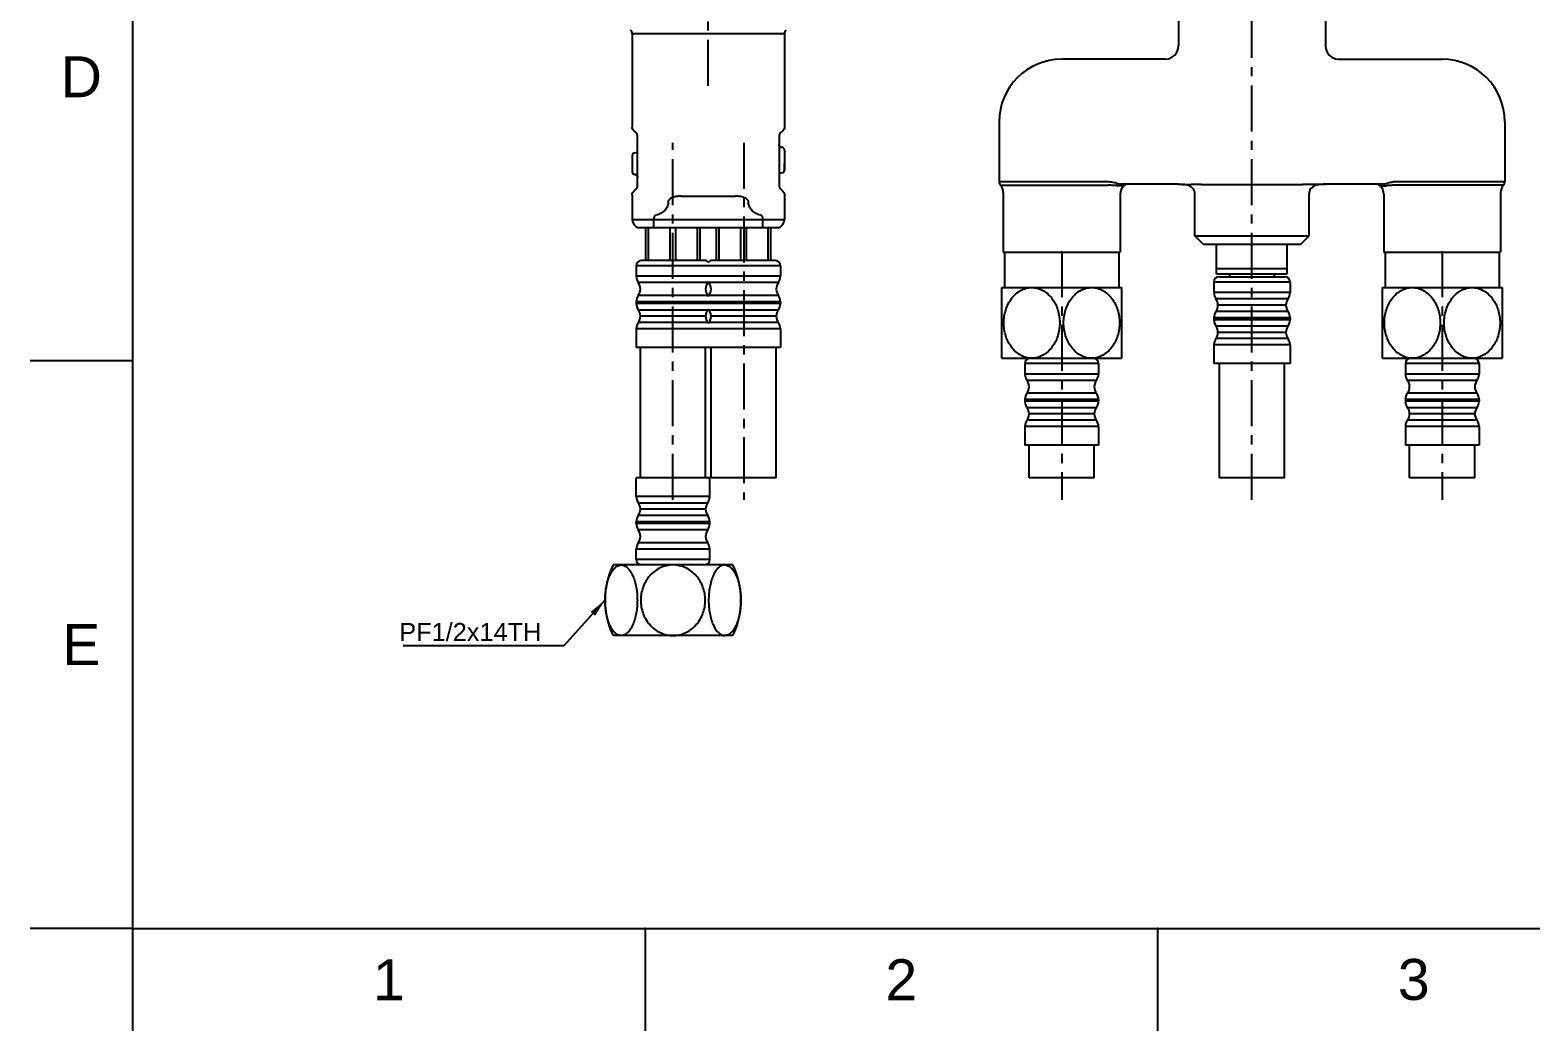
# Model space of a CAD drawing. Header units: millimetres. Extents: x 601 to 1195, y -13 to 407.
# Drawn here: x 601.1 to 808.1, y -13.3 to 124.8 of the extents above; entities that cross this region are included whole.
import ezdxf

# ---------------------------------------------------------------- set-up
doc = ezdxf.new("R2010")
doc.units = ezdxf.units.MM
doc.header["$LTSCALE"] = 0.1
doc.linetypes.add('CENTERX2', pattern=[101.6, 63.5, -12.7, 12.7, -12.7])
doc.layers.add('CENTER', color=1, linetype='CENTERX2')
doc.layers.add('DIM', color=3, linetype='Continuous')
doc.styles.get("Standard").update_dxf_attribs({"font": 'arial.ttf'})
doc.dimstyles.new('ISO-25', dxfattribs={"dimtxt": 2.5, "dimasz": 2.5, "dimexe": 1.25, "dimexo": 0.625, "dimtad": 1, "dimlfac": 1.333333, "dimtxsty": 'Standard', "dimcen": 2.5, "dimadec": 0, "dimazin": 0, "dimtfac": 1, "dimtmove": 0, "dimatfit": 3, "dimfxl": 0, "dimarcsym": 0})

msp = doc.modelspace()

# ---------------------------------------------------------------- linework, layer by layer
for p, q in [((615.2102, 392.5863), (615.2102, 0.8691)), ((759.5267, 129.2783), (759.5267, 122.676)), ((779.7767, 129.2783), (779.7767, 122.6764)), ((705.1517, 124.3048), (684.1517, 124.3048)), ((684.1517, 124.3048), (684.1517, 111.4401)), ((705.1517, 124.3048), (705.1517, 111.4399)), ((757.6751, 120.8033), (743.4017, 120.8033)), ((781.1785, 120.864), (781.6511, 120.8033)), ((781.6279, 120.8033), (795.9017, 120.8033)), ((734.7767, 112.1783), (734.7767, 103.9045)), ((804.5267, 112.1783), (804.5267, 103.9045)), ((684.1602, 111.3397), (684.1517, 111.4534)), ((684.2264, 111.126), (684.1602, 111.3397)), ((684.9017, 103.29), (684.9017, 110.2665)), ((704.4017, 110.2665), (704.4017, 103.29)), ((704.4668, 110.4591), (704.4086, 110.2553)), ((704.7765, 110.8027), (704.7383, 110.779)), ((705.1517, 111.4531), (705.1422, 111.3332)), ((704.4102, 108.9515), (704.4118, 108.9417)), ((704.4102, 108.9515), (704.42, 108.9125)), ((704.4118, 108.9417), (704.4251, 108.8977)), ((704.4121, 108.9437), (704.4137, 108.9342)), ((704.4137, 108.9342), (704.4346, 108.8746)), ((704.4251, 108.8977), (704.4322, 108.8801)), ((704.4271, 108.8926), (704.4968, 108.7787)), ((704.4443, 108.8546), (704.4271, 108.8926)), ((704.4322, 108.8801), (704.4443, 108.8546)), ((704.4346, 108.8746), (704.4518, 108.841)), ((704.4518, 108.841), (704.4542, 108.8369)), ((704.4968, 108.7787), (704.6016, 108.6967)), ((704.6016, 108.6967), (704.7288, 108.6563)), ((704.7288, 108.6563), (704.7766, 108.6533)), ((704.7533, 108.6525), (704.7741, 108.6533)), ((704.7767, 108.6533), (704.7741, 108.6533)), ((705.1517, 108.2783), (705.1517, 105.5027)), ((684.1517, 107.5181), (684.1517, 105.2783)), ((684.5268, 104.9033), (684.5267, 104.9033)), ((684.5419, 104.9036), (684.5268, 104.9033)), ((684.5449, 104.9028), (684.5268, 104.9033)), ((749.9637, 103.9045), (734.7767, 103.9045)), ((751.6728, 103.5533), (751.6728, 103.5533)), ((751.6809, 103.5533), (751.6728, 103.5533)), ((751.6836, 103.5532), (751.6733, 103.5553)), ((759.5278, 103.5533), (751.6792, 103.5533)), ((760.404, 103.5227), (759.5267, 103.5533)), ((778.8993, 103.5227), (779.7767, 103.5533)), ((787.6241, 103.5533), (779.7755, 103.5533)), ((787.63, 103.5553), (787.6196, 103.5532)), ((787.6305, 103.5533), (787.6225, 103.5533)), ((787.6306, 103.5533), (787.6305, 103.5533)), ((804.5267, 103.9045), (789.3396, 103.9045)), ((684.1517, 102.1033), (684.1601, 102.2167)), ((684.1517, 102.1165), (684.1517, 98.6585)), ((684.5266, 102.7537), (684.5651, 102.7775)), ((684.5376, 102.7599), (684.5267, 102.7539)), ((684.8365, 103.0975), (684.8947, 103.3012)), ((690.9136, 101.9224), (698.3897, 101.9224)), ((705.1283, 102.1166), (705.1517, 102.1043)), ((705.1422, 102.2233), (705.1517, 102.1034)), ((705.1517, 102.1167), (705.1517, 98.6585)), ((734.9642, 103.4084), (749.8211, 103.4084)), ((735.3392, 102.4162), (735.3392, 94.1783)), ((752.0302, 103.3414), (751.078, 103.3414)), ((751.4642, 102.1677), (751.4642, 94.1783)), ((752.0302, 103.3414), (752.1222, 103.4283)), ((760.404, 103.5227), (761.2159, 103.5227)), ((761.7767, 96.4283), (761.7767, 102.2486)), ((762.6904, 103.5347), (776.6129, 103.5347)), ((777.5267, 96.4283), (777.5267, 102.2486)), ((778.0874, 103.5227), (778.8993, 103.5227)), ((787.2732, 103.3414), (787.1812, 103.4283)), ((787.2732, 103.3414), (788.2254, 103.3414)), ((787.8392, 102.1677), (787.8392, 94.1783)), ((804.3392, 103.4084), (789.4823, 103.4084)), ((803.9642, 102.4162), (803.9642, 94.1783)), ((689.1242, 101.1726), (689.1242, 101.0244)), ((700.1791, 101.0244), (700.1791, 101.1726)), ((705.1517, 98.6585), (684.1517, 98.6585)), ((703.7997, 97.5335), (685.5088, 97.5335)), ((686.0267, 93.0335), (686.0267, 97.5335)), ((686.4134, 93.0335), (686.4134, 97.5335)), ((687.1329, 98.9028), (687.1329, 98.6585)), ((689.3899, 93.0335), (689.3899, 97.5335)), ((690.1634, 93.0335), (690.1634, 97.5335)), ((693.1399, 93.0335), (693.1399, 97.5335)), ((693.5267, 93.0335), (693.5267, 97.5335)), ((695.7767, 93.0335), (695.7767, 97.5335)), ((696.1634, 93.0335), (696.1634, 97.5335)), ((699.1399, 93.0335), (699.1399, 97.5335)), ((699.9134, 93.0335), (699.9134, 97.5335)), ((702.1704, 98.6585), (702.1704, 98.9028)), ((702.8899, 93.0335), (702.8899, 97.5335)), ((703.2767, 93.0335), (703.2767, 97.5335)), ((761.7767, 96.4283), (777.5267, 96.4283)), ((762.9017, 95.3033), (761.7767, 96.4283)), ((762.9017, 95.3033), (776.4017, 95.3033)), ((764.7767, 91.1783), (764.7767, 95.3033)), ((774.5267, 91.1783), (774.5267, 95.3033)), ((776.4017, 95.3033), (777.5267, 96.4283)), ((735.3394, 94.1783), (751.464, 94.1783)), ((735.5267, 94.1783), (735.5267, 89.3033)), ((751.2767, 94.1783), (751.2767, 89.3033)), ((787.8394, 94.1783), (803.964, 94.1783)), ((788.0267, 94.1783), (788.0267, 89.3033)), ((803.7767, 94.1783), (803.7767, 89.3033)), ((704.6028, 92.293), (684.7005, 92.293)), ((684.7005, 92.293), (684.7005, 90.8535)), ((694.1124, 93.0335), (685.441, 93.0335)), ((703.8624, 93.0335), (695.191, 93.0335)), ((704.6028, 92.293), (704.6028, 90.8535)), ((764.7767, 91.9283), (774.5267, 91.9283)), ((764.7767, 91.1783), (774.5267, 91.1783)), ((704.6028, 90.8535), (684.7005, 90.8535)), ((694.5648, 89.9772), (684.9886, 89.9772)), ((704.3148, 89.9772), (694.7386, 89.9772)), ((735.1517, 89.3033), (751.6517, 89.3033)), ((735.1517, 79.5533), (735.1517, 89.3033)), ((751.6517, 89.3033), (751.6517, 79.5533)), ((774.9017, 90.0533), (764.4017, 90.0533)), ((764.4017, 90.0533), (764.4017, 88.5992)), ((765.1517, 90.8033), (774.1517, 90.8033)), ((774.9017, 90.0533), (774.9017, 88.5992)), ((787.6517, 89.3033), (804.1517, 89.3033)), ((787.6517, 79.5533), (787.6517, 89.3033)), ((804.1517, 89.3033), (804.1517, 79.5533)), ((704.6028, 87.3343), (684.7005, 87.3343)), ((684.7005, 87.3343), (684.7005, 87.091)), ((704.6028, 87.091), (684.7005, 87.091)), ((694.5648, 88.2106), (684.9886, 88.2106)), ((704.3148, 88.2106), (694.7386, 88.2106)), ((704.6028, 87.3343), (704.6028, 87.091)), ((774.9017, 88.5992), (764.4017, 88.5992)), ((774.6204, 87.725), (764.6829, 87.725)), ((694.5648, 86.2006), (684.9886, 86.2006)), ((694.2769, 85.3458), (685.2764, 85.3458)), ((704.3148, 86.2006), (694.7386, 86.2006)), ((704.0269, 85.3458), (695.0264, 85.3458)), ((774.9017, 85.1324), (764.4017, 85.1324)), ((764.4017, 85.1324), (764.4017, 84.8492)), ((774.6204, 86.0069), (764.6829, 86.0069)), ((774.3393, 86.8659), (764.9641, 86.8659)), ((774.9017, 85.1324), (774.9017, 84.8492)), ((704.6028, 83.6006), (684.7005, 83.6006)), ((684.7005, 83.6006), (684.7005, 81.0335)), ((694.5648, 84.491), (684.9886, 84.491)), ((704.3148, 84.491), (694.7386, 84.491)), ((704.6028, 83.6006), (704.6028, 81.0335)), ((774.9017, 84.8492), (764.4017, 84.8492)), ((774.6204, 83.9747), (764.6829, 83.9747)), ((774.3393, 83.1156), (764.9641, 83.1156)), ((704.6028, 81.0335), (684.7005, 81.0335)), ((685.2767, 63.0313), (685.2767, 81.0335)), ((694.2767, 63.0313), (694.2767, 81.0335)), ((695.0267, 63.0313), (695.0267, 81.0335)), ((704.0267, 63.0313), (704.0267, 81.0335)), ((774.9017, 81.3824), (764.4017, 81.3824)), ((764.4017, 81.3824), (764.4017, 78.8033)), ((774.6204, 82.2566), (764.6829, 82.2566)), ((774.9017, 81.3824), (774.9017, 78.8033)), ((615.2102, 79.2126), (601.0688, 79.2126)), ((735.1517, 79.5533), (751.6517, 79.5533)), ((748.4778, 78.8128), (738.3255, 78.8128)), ((738.3255, 78.8128), (738.3255, 77.3733)), ((748.4778, 78.8128), (748.4778, 77.3733)), ((774.9016, 78.8033), (764.4018, 78.8033)), ((765.1517, 63.0313), (765.1517, 78.8033)), ((774.1517, 63.0313), (774.1517, 78.8033)), ((787.6517, 79.5533), (804.1517, 79.5533)), ((800.9778, 78.8128), (790.8255, 78.8128)), ((790.8255, 78.8128), (790.8255, 77.3733)), ((800.9778, 78.8128), (800.9778, 77.3733)), ((748.4778, 77.3733), (738.3255, 77.3733)), ((800.9778, 77.3733), (790.8255, 77.3733)), ((748.1898, 76.497), (738.6136, 76.497)), ((748.1898, 74.7304), (738.6136, 74.7304)), ((800.6898, 76.497), (791.1136, 76.497)), ((800.6898, 74.7304), (791.1136, 74.7304)), ((748.4778, 73.8541), (738.3255, 73.8541)), ((738.3255, 73.8541), (738.3255, 73.6109)), ((748.4778, 73.6109), (738.3255, 73.6109)), ((748.1898, 72.7205), (738.6136, 72.7205)), ((748.4778, 73.8541), (748.4778, 73.6109)), ((800.9778, 73.8541), (790.8255, 73.8541)), ((790.8255, 73.8541), (790.8255, 73.6109)), ((800.9778, 73.6109), (790.8255, 73.6109)), ((800.6898, 72.7205), (791.1136, 72.7205)), ((800.9778, 73.8541), (800.9778, 73.6109)), ((748.1898, 71.0109), (738.6136, 71.0109)), ((747.9019, 71.8657), (738.9014, 71.8657)), ((800.6898, 71.0109), (791.1136, 71.0109)), ((800.4019, 71.8657), (791.4014, 71.8657)), ((748.4778, 70.1205), (738.3255, 70.1205)), ((738.3255, 70.1205), (738.3255, 67.5533)), ((748.4778, 70.1205), (748.4778, 67.5533)), ((800.9778, 70.1205), (790.8255, 70.1205)), ((790.8255, 70.1205), (790.8255, 67.5533)), ((800.9778, 70.1205), (800.9778, 67.5533)), ((748.4777, 67.5533), (738.3256, 67.5533)), ((738.9017, 63.0313), (738.9017, 67.5533)), ((747.9017, 63.0313), (747.9017, 67.5533)), ((800.9777, 67.5533), (790.8256, 67.5533)), ((791.4017, 63.0313), (791.4017, 67.5533)), ((800.4017, 63.0313), (800.4017, 67.5533)), ((694.8528, 63.0313), (684.7005, 63.0313)), ((684.7005, 60.4641), (684.7005, 63.0313)), ((694.2767, 63.0313), (685.2767, 63.0313)), ((694.8528, 60.4641), (694.8528, 63.0313)), ((704.0267, 63.0313), (695.0267, 63.0313)), ((747.9017, 63.0313), (738.9017, 63.0313)), ((774.1517, 63.0313), (765.1517, 63.0313)), ((800.4017, 63.0313), (791.4017, 63.0313)), ((694.8528, 60.4641), (684.7005, 60.4641)), ((694.5648, 59.5737), (684.9886, 59.5737)), ((694.2769, 58.7189), (685.2764, 58.7189)), ((694.8528, 56.9737), (684.7005, 56.9737)), ((684.7005, 56.7305), (684.7005, 56.9737)), ((694.8528, 56.7305), (684.7005, 56.7305)), ((694.5648, 57.8641), (684.9886, 57.8641)), ((694.8528, 56.7305), (694.8528, 56.9737)), ((694.5648, 55.8542), (684.9886, 55.8542)), ((694.5648, 54.0875), (684.9886, 54.0875)), ((694.8528, 53.2112), (684.7005, 53.2112)), ((684.7005, 51.7717), (684.7005, 53.2112)), ((694.8528, 51.7717), (684.7005, 51.7717)), ((694.8528, 51.7717), (694.8528, 53.2112)), ((698.0266, 51.0313), (681.5267, 51.0313)), ((698.0266, 41.2813), (681.5267, 41.2813)), ((615.2102, 0.8691), (601.0688, 0.8691)), ((615.2102, 0.8691), (1180.8668, 0.8691)), ((615.2102, 0.8691), (615.2102, -13.2723)), ((685.9173, 0.8691), (685.9173, -13.2723)), ((756.6244, 0.8691), (756.6244, -13.2723))]:
    msp.add_line(p, q)
for points in [[(757.6522, 120.8033), (758.1166, 120.8619), (758.6095, 121.067), (758.9999, 121.3753), (759.2914, 121.77), (759.4765, 122.2476), (759.5267, 122.6779)], [(779.7767, 122.6781), (779.8259, 122.2519), (780.0105, 121.7724), (780.3008, 121.378), (780.6887, 121.0701), (781.1785, 120.864)], [(684.5267, 110.8028), (684.3527, 110.9414), (684.2264, 111.126)], [(684.8947, 110.2553), (684.8365, 110.4591), (684.7236, 110.6384), (684.5651, 110.779), (684.5266, 110.8028)], [(704.7383, 110.779), (704.5797, 110.6384), (704.4668, 110.4591)], [(705.1422, 111.3332), (705.0752, 111.1223), (704.9495, 110.9401), (704.7764, 110.8026)], [(684.6983, 104.8617), (684.6705, 104.8746), (684.6412, 104.8854), (684.6103, 104.8938), (684.5782, 104.8997), (684.5449, 104.9028)], [(684.8095, 104.7745), (684.791, 104.7942), (684.7707, 104.8131), (684.7484, 104.8307), (684.7242, 104.847), (684.6983, 104.8617)], [(684.877, 104.662), (684.8702, 104.6787), (684.8632, 104.6938), (684.8563, 104.707), (684.8521, 104.7147), (684.8516, 104.7154), (684.8489, 104.7202), (684.8392, 104.7356), (684.8257, 104.7546), (684.8095, 104.7745)], [(684.8891, 104.6245), (684.8834, 104.6438), (684.877, 104.662)], [(684.1601, 102.2167), (684.2261, 102.43), (684.3519, 102.6144), (684.5266, 102.7537)], [(684.5651, 102.7775), (684.7236, 102.9181), (684.8365, 103.0975)], [(704.4086, 103.3012), (704.4668, 103.0975), (704.5797, 102.9181), (704.7383, 102.7775), (704.7765, 102.7538)], [(704.7763, 102.7539), (704.9495, 102.6165), (705.0752, 102.4343), (705.1422, 102.2233)]]:
    msp.add_lwpolyline(points)
for centre, radius, start, end in [((683.4017, 124.3048), 0.75, 0, 45), ((705.9017, 124.3048), 0.75, 135, 180), ((743.4017, 112.1783), 8.625, 90, 180), ((795.9017, 112.1783), 8.625, 0, 90), ((684.5267, 107.5181), 0.375, 90, 179.998849), ((684.5267, 108.2681), 0.375, 270, 0), ((704.7767, 109.0268), 0.375, 202.714409, 266.426323), ((704.7767, 108.2783), 0.375, 0, 89.602217), ((625.6461, 105.5038), 79.5055, 359.999254, 0.667459), ((684.5267, 105.2783), 0.375, 180, 269.741447), ((684.5289, 104.5335), 0.3699, 65.309608, 66.668255), ((704.7767, 104.7527), 0.375, 90, 180), ((704.7767, 105.5027), 0.375, 270.003129, 359.994653), ((735.5267, 103.9045), 0.75, 180, 221.409622), ((767.9673, 182.8305), 80.9323, 257.861608, 258.385325), ((752.4017, 103.1783), 0.375, 90, 138.189685), ((786.9017, 103.1783), 0.375, 41.810315, 90), ((771.0438, 184.2202), 82.3524, 281.619107, 282.133794), ((803.7767, 103.9045), 0.75, 318.590378, 0), ((733.8392, 102.4162), 1.5, 0, 41.409622), ((748.7407, 82.1478), 21.331, 83.685903, 84.466157), ((752.9642, 102.1677), 1.5, 128.511961, 180), ((760.3517, 102.0236), 1.5, 36.869898, 88), ((761.3629, 116.6998), 13.178, 269.361089, 269.582689), ((760.6517, 102.2486), 1.125, 0, 36.869898), ((778.6517, 102.2486), 1.125, 143.130102, 180), ((778.9517, 102.0236), 1.5, 92, 143.130102), ((777.9405, 116.6998), 13.178, 270.417311, 270.638911), ((786.3392, 102.1677), 1.5, 0, 51.488039), ((790.5404, 82.3417), 21.1358, 95.524531, 96.311935), ((805.4642, 102.4162), 1.5, 138.590378, 180), ((685.2767, 98.6585), 1.125, 180, 258.588658), ((704.0267, 98.6585), 1.125, 281.180609, 0), ((685.441, 92.293), 0.7405, 90, 180), ((694.1124, 92.293), 0.7405, 42.915714, 90), ((695.191, 92.293), 0.7405, 90, 137.084286), ((703.8624, 92.293), 0.7405, 0, 90), ((766.2767, 90.8033), 0.375, 0, 90), ((773.0267, 90.8033), 0.375, 90, 180), ((686.1988, 90.8605), 1.4983, 180.269275, 216.126518), ((683.7784, 89.0939), 1.4983, 323.873482, 36.126518), ((695.7749, 89.0939), 1.4983, 143.873482, 216.126518), ((693.3546, 90.8605), 1.4983, 323.873482, 330.30651), ((695.9488, 90.8605), 1.4983, 209.69349, 216.126518), ((693.5284, 89.0939), 1.4983, 323.873482, 36.126518), ((705.5249, 89.0939), 1.4983, 143.873482, 216.126518), ((703.1046, 90.8605), 1.4983, 323.873482, 359.730725), ((765.1517, 90.0533), 0.75, 90, 180), ((774.1517, 90.0533), 0.75, 0, 90), ((686.1988, 87.3272), 1.4983, 143.873482, 179.730725), ((686.1988, 87.084), 1.4983, 179.730725, 216.126518), ((693.3546, 87.3272), 1.4983, 29.69349, 36.126518), ((695.9488, 87.3272), 1.4983, 143.873482, 150.30651), ((703.1046, 87.3272), 1.4983, 0.269275, 36.126518), ((703.1046, 87.084), 1.4983, 323.873482, 0.269275), ((765.9017, 88.5994), 1.5, 180.006172, 215.65857), ((763.4642, 86.8506), 1.5, 0.587262, 35.65857), ((775.8391, 86.8506), 1.5, 144.34143, 179.412738), ((773.4017, 88.5994), 1.5, 324.34143, 359.993828), ((683.7784, 85.3173), 1.4983, 1.090586, 36.126518), ((683.7784, 85.3743), 1.4983, 323.873482, 358.909414), ((695.7749, 85.3173), 1.4983, 143.873482, 178.909414), ((695.7749, 85.3743), 1.4983, 181.090586, 216.126518), ((693.3546, 87.084), 1.4983, 323.873482, 330.321021), ((695.9488, 87.084), 1.4983, 209.678979, 216.126518), ((693.5284, 85.3173), 1.4983, 1.090586, 36.126518), ((693.5284, 85.3743), 1.4983, 323.873482, 358.909414), ((705.5249, 85.3173), 1.4983, 143.873482, 178.909414), ((705.5249, 85.3743), 1.4983, 181.090586, 216.126518), ((765.9017, 85.1325), 1.5, 144.34143, 180.005751), ((763.4642, 86.8813), 1.5, 324.34143, 359.412738), ((775.8391, 86.8813), 1.5, 180.587262, 215.65857), ((773.4017, 85.1325), 1.5, 359.994249, 35.65857), ((686.1988, 83.6077), 1.4983, 143.873482, 180.269275), ((693.3546, 83.6077), 1.4983, 29.678979, 36.126518), ((695.9488, 83.6077), 1.4983, 143.873482, 150.321021), ((703.1046, 83.6077), 1.4983, 359.730725, 36.126518), ((765.9017, 84.8491), 1.5, 179.994249, 215.65857), ((763.4642, 83.1003), 1.5, 0.587262, 35.65857), ((763.4642, 83.131), 1.5, 324.34143, 359.412738), ((775.8391, 83.1003), 1.5, 144.34143, 179.412738), ((775.8391, 83.131), 1.5, 180.587262, 215.65857), ((773.4017, 84.8491), 1.5, 324.34143, 0.005751), ((765.9017, 81.3822), 1.5, 144.34143, 179.993828), ((773.4017, 81.3822), 1.5, 0.006172, 35.65857), ((739.066, 78.8128), 0.7405, 90, 180), ((747.7374, 78.8128), 0.7405, 0, 90), ((791.566, 78.8128), 0.7405, 90, 180), ((800.2374, 78.8128), 0.7405, 0, 90), ((739.8238, 77.3804), 1.4983, 180.269275, 216.126518), ((746.9796, 77.3804), 1.4983, 323.873482, 359.730725), ((792.3238, 77.3804), 1.4983, 180.269275, 216.126518), ((799.4796, 77.3804), 1.4983, 323.873482, 359.730725), ((739.8238, 73.8471), 1.4983, 143.873482, 179.730725), ((737.4034, 75.6137), 1.4983, 323.873482, 36.126518), ((749.3999, 75.6137), 1.4983, 143.873482, 216.126518), ((746.9796, 73.8471), 1.4983, 0.269275, 36.126518), ((792.3238, 73.8471), 1.4983, 143.873482, 179.730725), ((789.9034, 75.6137), 1.4983, 323.873482, 36.126518), ((801.8999, 75.6137), 1.4983, 143.873482, 216.126518), ((799.4796, 73.8471), 1.4983, 0.269275, 36.126518), ((739.8238, 73.6038), 1.4983, 179.730725, 216.126518), ((737.4034, 71.8372), 1.4983, 1.090586, 36.126518), ((749.3999, 71.8372), 1.4983, 143.873482, 178.909414), ((746.9796, 73.6038), 1.4983, 323.873482, 0.269275), ((792.3238, 73.6038), 1.4983, 179.730725, 216.126518), ((789.9034, 71.8372), 1.4983, 1.090586, 36.126518), ((801.8999, 71.8372), 1.4983, 143.873482, 178.909414), ((799.4796, 73.6038), 1.4983, 323.873482, 0.269275), ((739.8238, 70.1275), 1.4983, 143.873482, 180.269275), ((737.4034, 71.8942), 1.4983, 323.873482, 358.909414), ((749.3999, 71.8942), 1.4983, 181.090586, 216.126518), ((746.9796, 70.1275), 1.4983, 359.730725, 36.126518), ((792.3238, 70.1275), 1.4983, 143.873482, 180.269275), ((789.9034, 71.8942), 1.4983, 323.873482, 358.909414), ((801.8999, 71.8942), 1.4983, 181.090586, 216.126518), ((799.4796, 70.1275), 1.4983, 359.730725, 36.126518), ((686.1988, 60.457), 1.4983, 179.730725, 216.126518), ((693.3546, 60.457), 1.4983, 323.873482, 0.269275), ((683.7784, 58.6904), 1.4983, 1.090586, 36.126518), ((683.7784, 58.7474), 1.4983, 323.873482, 358.909414), ((695.7749, 58.6904), 1.4983, 143.873482, 178.909414), ((695.7749, 58.7474), 1.4983, 181.090586, 216.126518), ((686.1988, 56.9808), 1.4983, 143.873482, 180.269275), ((686.1988, 56.7375), 1.4983, 180.269275, 216.126518), ((693.3546, 56.9808), 1.4983, 359.730725, 36.126518), ((693.3546, 56.7375), 1.4983, 323.873482, 359.730725), ((686.1988, 53.2042), 1.4983, 143.873482, 179.730725), ((683.7784, 54.9708), 1.4983, 323.873482, 36.126518), ((695.7749, 54.9708), 1.4983, 143.873482, 216.126518), ((693.3546, 53.2042), 1.4983, 0.269275, 36.126518), ((685.441, 51.7717), 0.7405, 180, 270), ((694.1124, 51.7717), 0.7405, 270, 0), ((691.5267, 46.1563), 11.125, 154.010766, 205.989234), ((688.0267, 46.1563), 11.125, 334.010766, 25.989234)]:
    msp.add_arc(centre, radius, start, end)
for points in [[(704.4307, 108.882), (704.4118, 108.9274), (704.4017, 108.9776), (704.4017, 109.0268)], [(684.5419, 104.9036), (684.5875, 104.9017), (684.6335, 104.8912), (684.6754, 104.8731)], [(684.6834, 104.8696), (684.7234, 104.8512), (684.7606, 104.8252), (684.7917, 104.7942)], [(684.7917, 104.7942), (684.8258, 104.7601), (684.8537, 104.7186), (684.8724, 104.6742)], [(684.8724, 104.6742), (684.8915, 104.6287), (684.9017, 104.5783), (684.9017, 104.5289)], [(751.078, 103.3414), (751.0809, 103.3439), (751.0838, 103.3464), (751.0863, 103.3494)], [(788.2254, 103.3414), (788.2225, 103.3439), (788.2195, 103.3464), (788.2171, 103.3494)]]:
    msp.add_open_spline(points, degree=3)
for points, knots in [([(750.9493, 103.7075), (750.8668, 103.7252), (750.5383, 103.7912), (750.2082, 103.8493), (749.9637, 103.9044)], [0, 0, 0, 0, 0.25205338, 1, 1, 1, 1]), ([(759.5278, 103.5533), (759.5715, 103.5519), (759.8579, 103.5449), (760.1444, 103.5407), (760.3871, 103.5367)], [0, 0, 0, 0, 0.15257875, 1, 1, 1, 1]), ([(779.7755, 103.5533), (779.7318, 103.5519), (779.4454, 103.5449), (779.1589, 103.5407), (778.9162, 103.5367)], [0, 0, 0, 0, 0.15259422, 1, 1, 1, 1]), ([(789.3396, 103.9044), (789.2587, 103.8861), (788.9307, 103.8177), (788.6005, 103.7604), (788.354, 103.7075)], [0, 0, 0, 0, 0.24746554, 1, 1, 1, 1]), ([(690.9136, 101.9224), (690.7435, 101.9206), (690.488, 101.9036), (690.1515, 101.849), (689.902, 101.7894), (689.6579, 101.707), (689.463, 101.6126), (689.3195, 101.5134), (689.2228, 101.4222), (689.1448, 101.3097), (689.1262, 101.2183), (689.1242, 101.1726)], [0, 0, 0, 0, 0.24623012, 0.36957905, 0.49317686, 0.61721086, 0.74204227, 0.80511001, 0.86892133, 0.93385025, 1, 1, 1, 1]), ([(700.1791, 101.1726), (700.1775, 101.2183), (700.1585, 101.3096), (700.0806, 101.4221), (699.9839, 101.5134), (699.8405, 101.6125), (699.6456, 101.7069), (699.4014, 101.7894), (699.1519, 101.849), (698.8154, 101.9036), (698.5598, 101.9206), (698.3897, 101.9224)], [0, 0, 0, 0, 0.06609392, 0.13101855, 0.19481995, 0.257901, 0.38274684, 0.50679719, 0.63040302, 0.7537556, 1, 1, 1, 1]), ([(750.7976, 103.3796), (750.7174, 103.3865), (750.3924, 103.4086), (750.0664, 103.4095), (749.8211, 103.4084)], [0, 0, 0, 0, 0.24694661, 1, 1, 1, 1]), ([(760.3871, 103.5367), (760.4471, 103.5357), (760.7234, 103.5311), (760.9996, 103.5265), (761.2159, 103.5227)], [0, 0, 0, 0, 0.21704897, 1, 1, 1, 1]), ([(762.6904, 103.5347), (762.4481, 103.5348), (761.9736, 103.5289), (761.4991, 103.5204), (761.2669, 103.5222)], [0, 0, 0, 0, 0.51062537, 1, 1, 1, 1]), ([(778.0364, 103.5222), (777.8042, 103.5204), (777.3297, 103.5289), (776.8552, 103.5348), (776.6129, 103.5347)], [0, 0, 0, 0, 0.48937463, 1, 1, 1, 1]), ([(778.9162, 103.5367), (778.8563, 103.5357), (778.58, 103.5311), (778.3037, 103.5265), (778.0874, 103.5227)], [0, 0, 0, 0, 0.21701839, 1, 1, 1, 1]), ([(789.4823, 103.4084), (789.4001, 103.4088), (789.0745, 103.4083), (788.7484, 103.4006), (788.5058, 103.3796)], [0, 0, 0, 0, 0.25233356, 1, 1, 1, 1]), ([(689.1242, 101.0244), (689.127, 100.812), (689.0108, 100.3815), (688.6021, 99.8752), (688.0676, 99.5106), (687.6685, 99.3504), (687.4642, 99.2875)], [0, 0, 0, 0, 0.24913594, 0.49903178, 0.74941992, 1, 1, 1, 1]), ([(701.8391, 99.2875), (701.6349, 99.3504), (701.2358, 99.5107), (700.7012, 99.8751), (700.2926, 100.3816), (700.1764, 100.812), (700.1791, 101.0244)], [0, 0, 0, 0, 0.25057906, 0.50096921, 0.75086827, 1, 1, 1, 1]), ([(685.5088, 97.5335), (685.4415, 97.5335), (685.327, 97.5361), (685.1964, 97.5442), (685.1213, 97.5495), (685.0843, 97.5535), (685.0632, 97.5538), (685.0541, 97.5557)], [0, 0, 0, 0, 0.44342394, 0.75425762, 0.86202408, 0.93876613, 1, 1, 1, 1]), ([(687.4642, 99.2875), (687.4213, 99.2735), (687.3373, 99.2382), (687.229, 99.1535), (687.1522, 99.0389), (687.1329, 98.9479), (687.1329, 98.9028)], [0, 0, 0, 0, 0.25025536, 0.50039198, 0.7503048, 1, 1, 1, 1]), ([(687.1517, 97.5335), (687.1497, 97.5335), (687.1485, 97.5441), (687.1473, 97.5575), (687.1462, 97.5859), (687.1444, 97.6222), (687.1425, 97.6695), (687.1402, 97.7507), (687.1382, 97.8731), (687.1358, 98.0414), (687.1341, 98.2334), (687.1332, 98.4418), (687.1329, 98.5853), (687.1329, 98.6585)], [0, 0, 0, 0, 0.00538803, 0.01980428, 0.04362377, 0.07669716, 0.11865076, 0.16908881, 0.29336851, 0.44481725, 0.61754788, 0.80510379, 1, 1, 1, 1]), ([(702.1704, 98.9028), (702.1704, 98.9479), (702.1513, 99.039), (702.0742, 99.1534), (701.9662, 99.2383), (701.8821, 99.2735), (701.8391, 99.2875)], [0, 0, 0, 0, 0.24969851, 0.49963916, 0.74973898, 1, 1, 1, 1]), ([(702.1517, 97.5335), (702.1537, 97.5335), (702.1549, 97.5441), (702.156, 97.5575), (702.1571, 97.5859), (702.159, 97.6222), (702.1608, 97.6695), (702.1631, 97.7507), (702.1651, 97.8731), (702.1676, 98.0414), (702.1692, 98.2334), (702.1701, 98.4418), (702.1704, 98.5853), (702.1704, 98.6585)], [0, 0, 0, 0, 0.00538803, 0.01980428, 0.04362377, 0.07669716, 0.11865076, 0.16908881, 0.29336851, 0.44481725, 0.61754788, 0.80510379, 1, 1, 1, 1]), ([(704.2448, 97.5548), (704.2444, 97.5552), (704.2418, 97.5539), (704.237, 97.5545), (704.2283, 97.5531), (704.2165, 97.5523), (704.2011, 97.5509), (704.1738, 97.5488), (704.131, 97.5454), (704.0689, 97.5414), (703.9924, 97.5374), (703.9011, 97.5342), (703.8352, 97.5335), (703.7997, 97.5335)], [0, 0, 0, 0, 0.0038191, 0.01528727, 0.03442138, 0.06123849, 0.09575585, 0.13799087, 0.24577191, 0.3851116, 0.55662916, 0.76118661, 1, 1, 1, 1]), ([(739.2767, 79.5533), (739.0123, 79.5533), (738.4769, 79.6247), (737.7217, 79.9345), (737.0436, 80.4217), (736.2663, 81.2736), (735.5973, 82.6248), (735.3305, 84.4283), (735.5973, 86.2318), (736.2663, 87.583), (737.0436, 88.4349), (737.7217, 88.922), (738.4769, 89.2319), (739.0123, 89.3033), (739.2767, 89.3033)], [0, 0, 0, 0, 0.05785744, 0.11663412, 0.17696196, 0.23906806, 0.36757761, 0.50000012, 0.63242269, 0.76093198, 0.82303807, 0.88336586, 0.94214255, 1, 1, 1, 1]), ([(739.2767, 89.3033), (739.541, 89.3033), (740.0764, 89.2319), (740.8316, 88.922), (741.5097, 88.4349), (742.287, 87.583), (742.956, 86.2318), (743.2228, 84.4283), (742.956, 82.6248), (742.287, 81.2736), (741.5097, 80.4217), (740.8316, 79.9345), (740.0764, 79.6247), (739.541, 79.5533), (739.2767, 79.5533)], [0, 0, 0, 0, 0.05785726, 0.11663384, 0.17696157, 0.2390677, 0.36757754, 0.50000016, 0.63242273, 0.7609323, 0.82303842, 0.88336616, 0.94214274, 1, 1, 1, 1]), ([(747.5267, 79.5533), (747.2623, 79.5533), (746.7269, 79.6247), (745.9717, 79.9345), (745.2936, 80.4217), (744.5163, 81.2736), (743.8473, 82.6248), (743.5805, 84.4283), (743.8473, 86.2318), (744.5163, 87.583), (745.2936, 88.4349), (745.9717, 88.922), (746.7269, 89.2319), (747.2623, 89.3033), (747.5267, 89.3033)], [0, 0, 0, 0, 0.05785746, 0.11663419, 0.17696203, 0.23906812, 0.36757761, 0.50000016, 0.63242272, 0.76093182, 0.82303796, 0.88336581, 0.94214253, 1, 1, 1, 1]), ([(747.5267, 89.3033), (747.791, 89.3033), (748.3264, 89.2319), (749.0816, 88.922), (749.7597, 88.4349), (750.537, 87.583), (751.206, 86.2318), (751.4728, 84.4283), (751.206, 82.6248), (750.537, 81.2736), (749.7597, 80.4217), (749.0816, 79.9345), (748.3264, 79.6247), (747.791, 79.5533), (747.5267, 79.5533)], [0, 0, 0, 0, 0.05785745, 0.11663416, 0.17696201, 0.23906815, 0.36757742, 0.49999994, 0.63242245, 0.76093187, 0.823038, 0.88336584, 0.94214255, 1, 1, 1, 1]), ([(791.7767, 79.5533), (791.5123, 79.5533), (790.9769, 79.6247), (790.2217, 79.9345), (789.5436, 80.4217), (788.7663, 81.2736), (788.0973, 82.6248), (787.8305, 84.4283), (788.0973, 86.2318), (788.7663, 87.583), (789.5436, 88.4349), (790.2217, 88.922), (790.9769, 89.2319), (791.5123, 89.3033), (791.7767, 89.3033)], [0, 0, 0, 0, 0.05785744, 0.11663412, 0.17696196, 0.23906806, 0.36757761, 0.50000012, 0.63242269, 0.76093198, 0.82303807, 0.88336586, 0.94214255, 1, 1, 1, 1]), ([(791.7767, 89.3033), (792.041, 89.3033), (792.5764, 89.2319), (793.3316, 88.922), (794.0097, 88.4349), (794.787, 87.583), (795.456, 86.2318), (795.7228, 84.4283), (795.456, 82.6248), (794.787, 81.2736), (794.0097, 80.4217), (793.3316, 79.9345), (792.5764, 79.6247), (792.041, 79.5533), (791.7767, 79.5533)], [0, 0, 0, 0, 0.05785726, 0.11663384, 0.17696157, 0.2390677, 0.36757754, 0.50000016, 0.63242273, 0.7609323, 0.82303842, 0.88336616, 0.94214274, 1, 1, 1, 1]), ([(800.0267, 79.5533), (799.7623, 79.5533), (799.2269, 79.6247), (798.4717, 79.9345), (797.7936, 80.4217), (797.0163, 81.2736), (796.3473, 82.6248), (796.0805, 84.4283), (796.3473, 86.2318), (797.0163, 87.583), (797.7936, 88.4349), (798.4717, 88.922), (799.2269, 89.2319), (799.7623, 89.3033), (800.0267, 89.3033)], [0, 0, 0, 0, 0.05785746, 0.11663419, 0.17696203, 0.23906812, 0.36757761, 0.50000016, 0.63242272, 0.76093182, 0.82303796, 0.88336581, 0.94214253, 1, 1, 1, 1]), ([(800.0267, 89.3033), (800.291, 89.3033), (800.8264, 89.2319), (801.5816, 88.922), (802.2597, 88.4349), (803.037, 87.583), (803.706, 86.2318), (803.9728, 84.4283), (803.706, 82.6248), (803.037, 81.2736), (802.2597, 80.4217), (801.5816, 79.9345), (800.8264, 79.6247), (800.291, 79.5533), (800.0267, 79.5533)], [0, 0, 0, 0, 0.05785745, 0.11663416, 0.17696201, 0.23906815, 0.36757742, 0.49999994, 0.63242245, 0.76093187, 0.823038, 0.88336584, 0.94214255, 1, 1, 1, 1]), ([(682.632, 41.2813), (682.5553, 41.2813), (682.3987, 41.2995), (682.1699, 41.3797), (681.9484, 41.5102), (681.6548, 41.7564), (681.3232, 42.1812), (680.9982, 42.8097), (680.7373, 43.5498), (680.5471, 44.3729), (680.4313, 45.251), (680.3925, 46.1563), (680.4313, 47.0616), (680.5471, 47.9396), (680.7373, 48.7627), (680.9982, 49.5029), (681.3232, 50.1314), (681.6548, 50.5561), (681.9484, 50.8024), (682.1699, 50.9329), (682.3987, 51.013), (682.5553, 51.0313), (682.632, 51.0313)], [0, 0, 0, 0, 0.01993703, 0.04062164, 0.0626503, 0.08644459, 0.13996544, 0.20147648, 0.26988574, 0.34361232, 0.4209115, 0.50000019, 0.57908885, 0.65638799, 0.7301144, 0.79852353, 0.86003455, 0.91355541, 0.9373497, 0.95937836, 0.98006297, 1, 1, 1, 1]), ([(682.632, 51.0313), (682.7086, 51.0313), (682.8652, 51.013), (683.0941, 50.9329), (683.3155, 50.8024), (683.6091, 50.5561), (683.9408, 50.1313), (684.2658, 49.5029), (684.5266, 48.7627), (684.7169, 47.9396), (684.8326, 47.0616), (684.8714, 46.1563), (684.8326, 45.251), (684.7169, 44.3729), (684.5266, 43.5498), (684.2658, 42.8097), (683.9408, 42.1812), (683.6091, 41.7564), (683.3155, 41.5102), (683.0941, 41.3797), (682.8652, 41.2995), (682.7086, 41.2813), (682.632, 41.2813)], [0, 0, 0, 0, 0.01993707, 0.04062177, 0.06265049, 0.08644483, 0.1399658, 0.20147684, 0.26988591, 0.3436124, 0.42091153, 0.50000015, 0.57908878, 0.65638794, 0.73011425, 0.79852319, 0.86003422, 0.91355515, 0.9373495, 0.95937822, 0.98006293, 1, 1, 1, 1]), ([(689.7767, 51.0313), (689.4721, 51.0313), (688.8606, 50.9613), (687.9921, 50.6552), (687.2088, 50.1712), (686.5398, 49.5396), (686.0039, 48.7921), (685.6136, 47.9596), (685.3766, 47.0713), (685.2973, 46.1555), (685.3769, 45.2396), (685.6141, 44.3515), (686.0046, 43.5191), (686.5407, 42.7719), (687.2098, 42.1407), (687.9929, 41.657), (688.8611, 41.3512), (689.4722, 41.2813), (689.7767, 41.2813)], [0, 0, 0, 0, 0.06247631, 0.12495647, 0.18744274, 0.24994138, 0.31245383, 0.37497989, 0.43751719, 0.50005682, 0.56259421, 0.62512694, 0.68764915, 0.750157, 0.81264306, 0.87510576, 0.93755583, 1, 1, 1, 1]), ([(689.7767, 41.2813), (690.0813, 41.2813), (690.6927, 41.3513), (691.5612, 41.6574), (692.3445, 42.1414), (693.0136, 42.7729), (693.5495, 43.5204), (693.9398, 44.353), (694.1767, 45.2413), (694.256, 46.1571), (694.1764, 47.0729), (693.9392, 47.961), (693.5487, 48.7934), (693.0127, 49.5406), (692.3436, 50.1719), (691.5605, 50.6555), (690.6923, 50.9613), (690.0811, 51.0313), (689.7767, 51.0313)], [0, 0, 0, 0, 0.06247513, 0.1249544, 0.1874392, 0.24993724, 0.31245368, 0.37498379, 0.43751803, 0.50005374, 0.56258962, 0.62512252, 0.68764551, 0.75015395, 0.81263993, 0.87510322, 0.93755453, 1, 1, 1, 1]), ([(696.9142, 51.0313), (696.8376, 51.0307), (696.681, 51.0114), (696.4526, 50.9297), (696.2317, 50.7979), (695.9388, 50.5502), (695.6081, 50.1241), (695.2842, 49.4948), (695.0244, 48.7543), (694.835, 47.9314), (694.7201, 47.0539), (694.6819, 46.1495), (694.7213, 45.2453), (694.8373, 44.3685), (695.0278, 43.5465), (695.2886, 42.8073), (695.6136, 42.1797), (695.9451, 41.7555), (696.2385, 41.5097), (696.4598, 41.3795), (696.6883, 41.2995), (696.8448, 41.2813), (696.9214, 41.2813)], [0, 0, 0, 0, 0.01994358, 0.04065228, 0.06271922, 0.08655867, 0.14017096, 0.20175442, 0.27020391, 0.34393883, 0.42122219, 0.50027598, 0.5793169, 0.65656438, 0.73024384, 0.79861902, 0.8601023, 0.91359606, 0.93737782, 0.95939563, 0.98006948, 1, 1, 1, 1]), ([(696.9214, 51.0313), (696.998, 51.0313), (697.1547, 51.013), (697.3835, 50.9329), (697.6049, 50.8024), (697.8985, 50.5561), (698.2302, 50.1314), (698.5552, 49.5029), (698.816, 48.7627), (699.0063, 47.9396), (699.122, 47.0616), (699.1609, 46.1563), (699.122, 45.251), (699.0063, 44.3729), (698.816, 43.5498), (698.5552, 42.8097), (698.2302, 42.1812), (697.8985, 41.7564), (697.6049, 41.5102), (697.3835, 41.3797), (697.1547, 41.2995), (696.998, 41.2813), (696.9214, 41.2813)], [0, 0, 0, 0, 0.01993704, 0.04062167, 0.06265034, 0.08644462, 0.13996543, 0.20147639, 0.26988551, 0.34361196, 0.4209111, 0.49999975, 0.57908841, 0.65638758, 0.73011415, 0.79852331, 0.86003436, 0.91355527, 0.9373496, 0.95937829, 0.98006295, 1, 1, 1, 1])]:
    msp.add_open_spline(points, degree=3, knots=knots)
for p in [(685.9173, 0.8691), (756.6244, 0.8691)]:
    msp.add_point(p)
at = {"layer": 'CENTER'}
for p, q in [((769.6517, 60.0313), (769.6517, 248.4283)), ((694.6517, 117.1322), (694.6517, 210.1006)), ((689.7767, 60.0313), (689.7767, 109.2835)), ((699.5267, 109.2835), (699.5267, 60.0313)), ((743.4017, 94.3033), (743.4017, 60.0313)), ((795.9017, 94.3033), (795.9017, 60.0313))]:
    msp.add_line(p, q, dxfattribs=at)

# ---------------------------------------------------------------- texts
at = {"char_height": 5.6566, "attachment_point": 5}
for s, width, insert in [('D', 10, (608.1395, 118.3843)), ('E', 10, (608.1395, 40.0408)), ('1', 50, (650.5638, -6.2016)), ('2', 50, (721.2708, -6.2016)), ('3', 50, (791.9779, -6.2016))]:
    msp.add_mtext_dynamic_manual_height_columns(s, width=width, gutter_width=12.5, heights=[0], dxfattribs=dict(at, insert=insert))
at = {"layer": 'DIM', "insert": (671.6126, 40.4878), "char_height": 2.5, "attachment_point": 9}
msp.add_mtext('PF1/2x14TH', dxfattribs=at)

# ---------------------------------------------------------------- leaders
at = {"layer": 'DIM', "annotation_type": 0, "has_hookline": 1, "hookline_direction": 1, "text_width": 19.0535}
msp.add_leader([(680.3925, 46.1563), (674.7376, 39.8628), (672.2376, 39.8628)], dimstyle='ISO-25', dxfattribs=at)

doc.saveas('drawing.dxf')
